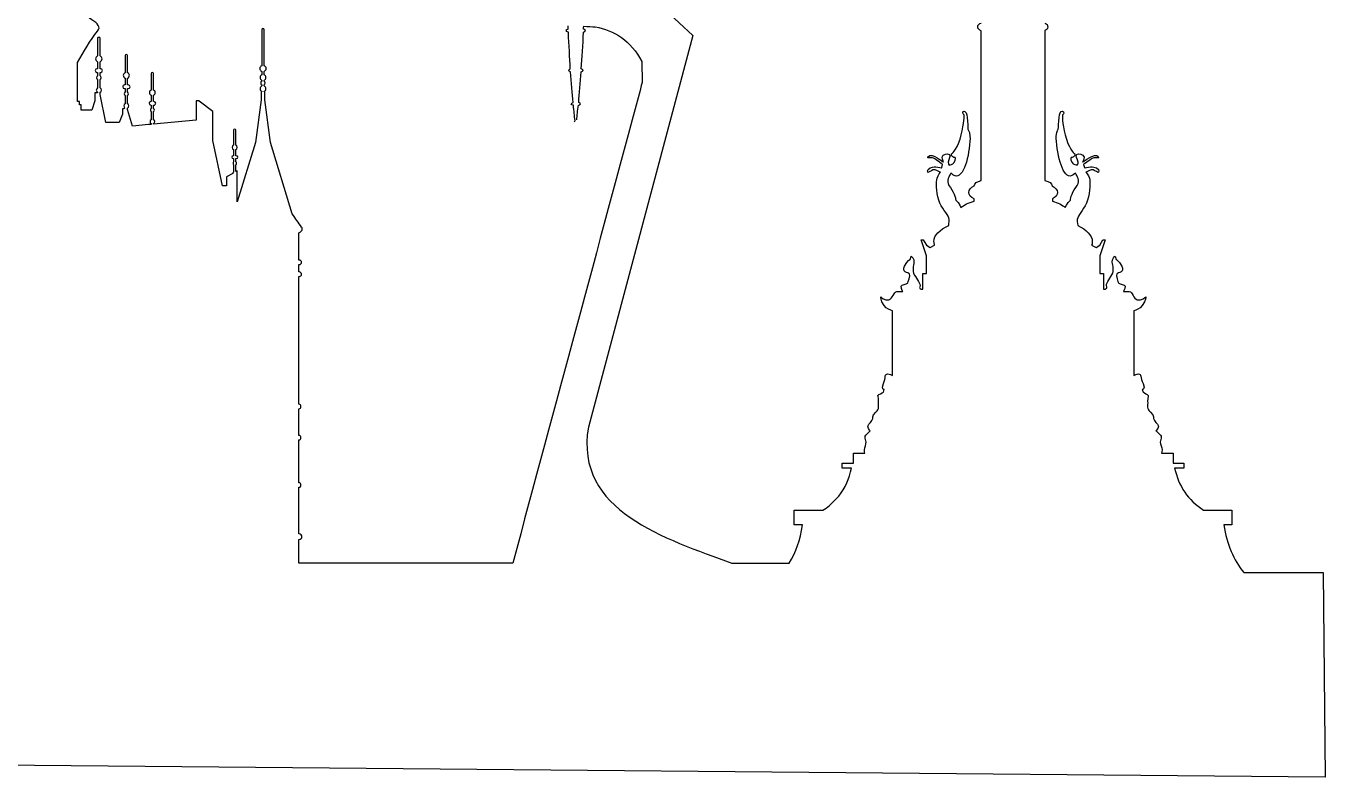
# Model space of a CAD drawing. Extents: x -1462 to 1445, y -1837 to 1335.
# Drawn here: x -711.4 to -462.2, y 1036.1 to 1180.2 of the extents above; entities that cross this region are included whole.
import ezdxf

# ---------------------------------------------------------------- set-up
doc = ezdxf.new("R2010")
doc.units = 0
doc.layers.add('Calque_1', color=7, linetype='CONTINUOUS')

msp = doc.modelspace()

# ---------------------------------------------------------------- linework, layer by layer
at = {"layer": 'Calque_1', "color": 1}
for p, q in [((-595.374447, 1189.412026), (-583.459851, 1178.299381)), ((-666.181771, 1179.410688), (-666.181771, 1172.496538)), ((-665.688105, 1172.496538), (-665.688105, 1179.410688)), ((-607.412447, 1179.534108), (-607.412447, 1180.213201)), ((-607.350459, 1178.978438), (-607.412447, 1178.978438)), ((-604.4491, 1179.534321), (-604.4491, 1179.534321)), ((-604.4491, 1179.534321), (-604.4491, 1179.534321)), ((-604.4491, 1178.978703), (-604.4491, 1178.978703)), ((-528.147747, 1150.518689), (-528.147747, 1179.225277)), ((-515.924304, 1179.287165), (-515.924304, 1150.518554)), ((-697.665255, 1177.743712), (-697.665255, 1174.410352)), ((-697.171641, 1174.410352), (-697.171641, 1177.743712)), ((-583.459851, 1178.299381), (-603.522976, 1103.228988)), ((-692.356358, 1174.471747), (-692.356358, 1171.199788)), ((-691.924108, 1171.199788), (-691.924108, 1174.471747)), ((-701.492738, 1165.643777), (-701.492738, 1173.175626)), ((-697.665255, 1171.940869), (-697.78871, 1171.940869)), ((-697.78871, 1171.261812), (-697.665255, 1171.261812)), ((-697.665255, 1173.299014), (-697.665255, 1171.940869)), ((-697.665255, 1171.261812), (-697.665255, 1170.582718)), ((-697.171641, 1171.940869), (-697.171641, 1173.299014)), ((-697.048289, 1171.940869), (-697.171641, 1171.940869)), ((-697.171641, 1170.582718), (-697.171641, 1171.261812)), ((-697.171641, 1171.261812), (-697.048289, 1171.261812)), ((-666.181771, 1171.446626), (-666.181771, 1170.767532)), ((-665.688105, 1170.767532), (-665.688105, 1171.446626)), ((-593.275496, 1173.360783), (-593.213768, 1169.286243)), ((-697.665255, 1169.90363), (-697.665255, 1168.298049)), ((-697.171641, 1168.298049), (-697.171641, 1169.90363)), ((-692.356358, 1168.853718), (-692.479761, 1168.853718)), ((-692.356358, 1170.150468), (-692.356358, 1168.853718)), ((-691.924108, 1168.853718), (-691.924108, 1170.150468)), ((-691.800704, 1168.853718), (-691.924108, 1168.853718)), ((-687.417567, 1171.014968), (-687.417567, 1167.866428)), ((-686.923953, 1167.866428), (-686.923953, 1171.014968)), ((-666.181771, 1169.718218), (-666.181771, 1169.594799)), ((-666.181771, 1168.853718), (-666.181771, 1168.668904)), ((-665.688105, 1169.594799), (-665.688105, 1169.718218)), ((-665.688105, 1168.668904), (-665.688105, 1168.853718)), ((-593.213768, 1169.286243), (-593.398952, 1168.730626)), ((-697.665255, 1167.310758), (-698.220908, 1167.310758)), ((-698.220908, 1167.310758), (-698.220908, 1165.829189)), ((-697.665255, 1167.434178), (-697.665255, 1167.310758)), ((-697.171641, 1167.310758), (-697.171641, 1167.434178)), ((-697.171641, 1167.001928), (-697.171641, 1167.310758)), ((-696.060386, 1161.6307), (-697.171641, 1167.001928)), ((-692.479761, 1168.17463), (-692.356358, 1168.17463)), ((-692.356358, 1168.17463), (-692.356358, 1167.495573)), ((-692.356358, 1166.816485), (-692.356358, 1165.211527)), ((-691.924108, 1167.495573), (-691.924108, 1168.17463)), ((-691.924108, 1168.17463), (-691.800704, 1168.17463)), ((-691.924108, 1165.211527), (-691.924108, 1166.816485)), ((-687.417567, 1166.878508), (-687.417567, 1165.643777)), ((-686.923953, 1165.643777), (-686.923953, 1166.878508)), ((-666.181771, 1167.495573), (-666.305175, 1167.495573)), ((-666.305175, 1167.495573), (-666.305175, 1166.014003)), ((-666.181771, 1167.618992), (-666.181771, 1167.495573)), ((-665.688105, 1167.495573), (-665.688105, 1167.618992)), ((-665.564754, 1167.495573), (-665.688105, 1167.495573)), ((-665.564754, 1166.014003), (-665.564754, 1167.495573)), ((-593.398952, 1168.730626), (-593.584135, 1167.804596)), ((-701.122528, 1165.643777), (-701.492738, 1165.643777)), ((-701.122528, 1165.026084), (-701.122528, 1165.643777)), ((-700.813733, 1165.026084), (-701.122528, 1165.026084)), ((-700.813733, 1164.038794), (-700.813733, 1165.026084)), ((-698.776562, 1164.038794), (-700.813733, 1164.038794)), ((-698.220908, 1165.829189), (-698.776562, 1164.038794)), ((-692.541749, 1164.285632), (-692.911959, 1164.285632)), ((-692.911959, 1164.285632), (-692.911959, 1163.236317)), ((-692.479761, 1164.470415), (-692.541749, 1164.285632)), ((-691.924108, 1164.285632), (-691.924108, 1164.40902)), ((-691.924108, 1164.162213), (-691.924108, 1164.285632)), ((-690.998244, 1160.951643), (-691.924108, 1164.162213)), ((-687.417567, 1165.643777), (-687.479607, 1165.643777)), ((-687.479607, 1164.964689), (-687.417567, 1164.964689)), ((-687.417567, 1164.964689), (-687.417567, 1164.347027)), ((-686.861966, 1165.643777), (-686.923953, 1165.643777)), ((-686.923953, 1164.347027), (-686.923953, 1164.964689)), ((-686.923953, 1164.964689), (-686.861966, 1164.964689)), ((-678.157783, 1165.829189), (-678.775425, 1165.829189)), ((-678.775425, 1165.829189), (-678.775425, 1162.06295)), ((-678.157783, 1165.705172), (-678.157783, 1165.829189)), ((-675.565011, 1163.729963), (-678.157783, 1165.705172)), ((-666.305175, 1166.014003), (-667.354442, 1157.803102)), ((-664.514863, 1157.803102), (-665.564754, 1166.014003)), ((-606.362555, 1164.964689), (-606.424595, 1164.964689)), ((-605.436795, 1164.964767), (-605.436795, 1164.964767)), ((-693.5296, 1161.6307), (-696.060386, 1161.6307)), ((-692.911959, 1163.236317), (-693.5296, 1161.6307)), ((-687.417567, 1161.322498), (-687.479607, 1161.260474)), ((-687.417567, 1163.729963), (-687.417567, 1162.186369)), ((-687.417567, 1161.445917), (-687.417567, 1161.322498)), ((-686.923953, 1162.186369), (-686.923953, 1163.729963)), ((-678.775425, 1162.06295), (-686.923953, 1161.322498)), ((-686.923953, 1161.322498), (-686.923953, 1161.445917)), ((-675.565011, 1158.173957), (-675.565011, 1163.729963)), ((-687.911857, 1161.260474), (-690.998244, 1160.951643)), ((-687.479607, 1161.260474), (-687.911857, 1161.260474)), ((-671.614124, 1160.149167), (-671.614124, 1157.309452)), ((-671.12051, 1157.309452), (-671.12051, 1160.149167)), ((-673.713283, 1149.53077), (-675.565011, 1158.173957)), ((-671.614124, 1156.444952), (-671.614124, 1155.272218)), ((-671.12051, 1155.272218), (-671.12051, 1156.444952)), ((-667.354442, 1157.803102), (-670.873703, 1146.444217)), ((-660.317169, 1144.159574), (-664.514863, 1157.803102)), ((-671.614124, 1155.272218), (-671.676163, 1155.272218)), ((-671.676163, 1154.716549), (-671.614124, 1154.716549)), ((-671.614124, 1154.716549), (-671.614124, 1154.099485)), ((-671.05847, 1155.272218), (-671.12051, 1155.272218)), ((-671.12051, 1154.099485), (-671.12051, 1154.716549)), ((-671.12051, 1154.716549), (-671.05847, 1154.716549)), ((-537.530934, 1154.839968), (-538.395434, 1154.839968)), ((-505.615201, 1154.839833), (-506.541065, 1154.839833)), ((-671.737527, 1151.876834), (-672.910822, 1151.197746)), ((-671.614124, 1153.543816), (-671.614124, 1152.123673)), ((-671.12051, 1152.247061), (-671.12051, 1153.543816)), ((-670.873703, 1152.37048), (-671.12051, 1152.247061)), ((-670.873703, 1146.444217), (-670.873703, 1152.37048)), ((-535.740622, 1152.988173), (-535.555179, 1153.605211)), ((-508.51682, 1153.605076), (-508.331377, 1152.988038)), ((-672.910822, 1149.53077), (-673.713283, 1149.53077)), ((-672.910822, 1151.197746), (-672.910822, 1149.53077)), ((-529.505809, 1149.468746), (-529.505809, 1149.53077)), ((-514.56619, 1149.530635), (-514.56619, 1149.468611)), ((-529.505809, 1146.567636), (-529.505809, 1146.999886)), ((-514.504826, 1146.999751), (-514.504826, 1146.567501)), ((-659.08251, 1135.270177), (-659.08251, 1140.455962)), ((-538.642189, 1136.07269), (-539.691509, 1139.159206)), ((-539.691509, 1139.159206), (-539.259259, 1139.159206)), ((-539.259259, 1139.159206), (-538.642189, 1138.109892)), ((-505.429758, 1138.109757), (-504.81274, 1139.159071)), ((-504.380542, 1139.159071), (-505.429758, 1136.072555)), ((-504.81274, 1139.159071), (-504.380542, 1139.159071)), ((-538.642189, 1138.109892), (-537.963184, 1137.677642)), ((-537.963184, 1137.677642), (-537.098736, 1138.109892)), ((-506.973315, 1138.109757), (-506.108815, 1137.677507)), ((-506.108815, 1137.677507), (-505.429758, 1138.109757)), ((-658.959107, 1135.270177), (-659.08251, 1135.270177)), ((-659.08251, 1132.985539), (-659.08251, 1134.405677)), ((-659.08251, 1134.405677), (-658.959107, 1134.405677)), ((-541.790668, 1135.393596), (-541.605225, 1136.010666)), ((-538.642189, 1132.677306), (-538.642189, 1136.07269)), ((-505.429758, 1136.072555), (-505.429758, 1132.677171)), ((-502.466775, 1136.010531), (-502.281383, 1135.393461)), ((-658.959107, 1132.985539), (-659.08251, 1132.985539)), ((-659.08251, 1116.687713), (-659.08251, 1132.121636)), ((-659.08251, 1132.121636), (-658.959107, 1132.121636)), ((-539.382662, 1129.713543), (-539.382662, 1132.677306)), ((-539.382662, 1132.677306), (-538.642189, 1132.677306)), ((-505.429758, 1132.677171), (-504.689337, 1132.677171)), ((-504.689337, 1132.677171), (-504.689337, 1129.713408)), ((-544.321401, 1129.219898), (-543.210146, 1129.219898)), ((-539.691509, 1129.713543), (-539.382662, 1129.713543)), ((-504.689337, 1129.713408), (-504.318503, 1129.713408)), ((-500.861905, 1129.219763), (-499.750598, 1129.219763)), ((-545.185901, 1113.106932), (-545.185901, 1125.515662)), ((-498.88615, 1125.515506), (-498.88615, 1113.106776)), ((-659.08251, 1114.835621), (-659.08251, 1116.687713)), ((-659.08251, 1107.612592), (-659.08251, 1114.835621)), ((-546.914174, 1109.95835), (-546.79077, 1110.452016)), ((-497.281229, 1110.45186), (-497.095786, 1109.958194)), ((-659.020782, 1107.612592), (-659.08251, 1107.612592)), ((-659.08251, 1101.624274), (-659.08251, 1106.7483)), ((-659.08251, 1106.7483), (-659.020782, 1106.7483)), ((-658.650364, 1107.180446), (-658.650364, 1107.180446)), ((-659.020782, 1101.624274), (-659.08251, 1101.624274)), ((-659.08251, 1092.549154), (-659.08251, 1100.759982)), ((-659.08251, 1100.759982), (-659.020782, 1100.759982)), ((-658.650364, 1101.192128), (-658.650364, 1101.192128)), ((-552.655373, 1096.314858), (-552.655373, 1098.228626)), ((-552.655373, 1098.228626), (-550.494798, 1098.228626)), ((-493.577201, 1098.22847), (-491.354639, 1098.22847)), ((-491.354639, 1098.22847), (-491.354639, 1096.314702)), ((-554.815895, 1095.388942), (-554.815895, 1096.314858)), ((-554.815895, 1096.314858), (-552.655373, 1096.314858)), ((-553.025583, 1095.388942), (-554.815895, 1095.388942)), ((-491.354639, 1096.314702), (-489.256104, 1096.314702)), ((-489.256104, 1095.388786), (-491.046416, 1095.388786)), ((-489.256104, 1096.314702), (-489.256104, 1095.388786)), ((-659.020782, 1092.549154), (-659.08251, 1092.549154)), ((-659.08251, 1082.733197), (-659.08251, 1091.684862)), ((-659.08251, 1091.684862), (-659.020782, 1091.684862)), ((-658.650364, 1092.117008), (-658.650364, 1092.117008)), ((-557.285264, 1088.227329), (-555.494952, 1090.017746)), ((-564.014315, 1084.46173), (-564.014315, 1087.301413)), ((-564.014315, 1087.301413), (-558.519975, 1087.301413)), ((-485.490036, 1087.301258), (-480.057684, 1087.301258)), ((-480.057684, 1087.301258), (-480.057684, 1084.461574)), ((-562.47081, 1084.46173), (-564.014315, 1084.46173)), ((-480.057684, 1084.461574), (-481.601189, 1084.461574)), ((-659.020782, 1082.733197), (-659.08251, 1082.733197)), ((-659.08251, 1077.115298), (-659.08251, 1081.683722)), ((-659.08251, 1081.683722), (-659.020782, 1081.683722)), ((-658.465181, 1082.177596), (-658.465181, 1082.177596)), ((-618.030293, 1077.115298), (-659.08251, 1077.115298)), ((-575.990327, 1077.115298), (-565.002219, 1077.115298)), ((-477.773706, 1075.324726), (-462.525916, 1075.324726)), ((-462.525916, 1075.324726), (-462.202365, 1036.13177)), ((-462.202365, 1036.13177), (-1461.575143, 1044.944288))]:
    msp.add_line(p, q, dxfattribs=at)
for points in [[(-697.665255, 1179.163881), (-696.307141, 1180.768995), (-700.258131, 1181.694765), (-702.727449, 1184.287642)], [(-701.492738, 1173.175626), (-700.319807, 1175.151153), (-699.146876, 1177.435292), (-697.665255, 1179.163881)], [(-665.688105, 1179.410688), (-665.688105, 1179.719363), (-666.181771, 1179.719363), (-666.181771, 1179.410688)], [(-607.782657, 1179.287301), (-607.782657, 1179.410751), (-607.59763, 1179.534108), (-607.412447, 1179.534108)], [(-607.412447, 1178.978438), (-607.59763, 1178.978438), (-607.782657, 1179.102081), (-607.782657, 1179.287301)], [(-606.980248, 1171.940869), (-607.103704, 1174.101615), (-607.226952, 1176.447305), (-607.350459, 1178.978438)], [(-604.881246, 1171.940869), (-604.69601, 1174.101604), (-604.572555, 1176.447549), (-604.4491, 1178.978703)], [(-604.4491, 1179.534321), (-604.4491, 1179.719525), (-604.4491, 1179.904734), (-604.387372, 1180.089938)], [(-604.078681, 1179.287378), (-604.078681, 1179.41085), (-604.202189, 1179.534321), (-604.4491, 1179.534321)], [(-604.4491, 1178.978703), (-604.202189, 1178.978703), (-604.078681, 1179.102174), (-604.078681, 1179.287378)], [(-604.387372, 1180.089938), (-603.584859, 1180.028205), (-602.782295, 1180.028205), (-602.226745, 1179.966467)], [(-602.226745, 1179.966467), (-598.522769, 1179.349117), (-595.374395, 1177.311847), (-593.275496, 1173.360783)], [(-528.826752, 1179.966363), (-528.826752, 1180.336776), (-528.518113, 1180.645103), (-528.147747, 1180.706846)], [(-528.147747, 1179.225277), (-528.518113, 1179.348763), (-528.826752, 1179.657688), (-528.826752, 1179.966363)], [(-515.924304, 1180.706711), (-515.615614, 1180.58323), (-515.368651, 1180.274898), (-515.368651, 1179.966228)], [(-515.368651, 1179.966228), (-515.368651, 1179.657553), (-515.615614, 1179.410616), (-515.924304, 1179.287165)], [(-697.171641, 1177.743712), (-697.171641, 1178.052387), (-697.665255, 1178.052387), (-697.665255, 1177.743712)], [(-697.665255, 1174.410352), (-697.85049, 1174.286871), (-698.036089, 1174.101615), (-698.036089, 1173.854683)], [(-698.036089, 1173.854683), (-698.036089, 1173.607751), (-697.85049, 1173.422495), (-697.665255, 1173.299014)], [(-696.80143, 1173.854683), (-696.80143, 1174.101615), (-696.986457, 1174.286871), (-697.171641, 1174.410352)], [(-697.171641, 1173.299014), (-696.986457, 1173.422495), (-696.80143, 1173.607751), (-696.80143, 1173.854683)], [(-691.924108, 1174.471747), (-691.924108, 1174.780422), (-692.356358, 1174.780422), (-692.356358, 1174.471747)], [(-697.78871, 1171.940869), (-697.973893, 1171.940869), (-698.097505, 1171.817226), (-698.097505, 1171.632038)], [(-698.097505, 1171.632038), (-698.097505, 1171.446844), (-697.973893, 1171.261812), (-697.78871, 1171.261812)], [(-696.739391, 1171.632038), (-696.739391, 1171.817226), (-696.863054, 1171.940869), (-697.048289, 1171.940869)], [(-697.048289, 1171.261812), (-696.863054, 1171.261812), (-696.739391, 1171.446844), (-696.739391, 1171.632038)], [(-686.923953, 1171.014968), (-686.923953, 1171.323643), (-687.417567, 1171.323643), (-687.417567, 1171.014968)], [(-666.181771, 1172.496538), (-666.366955, 1172.434794), (-666.551982, 1172.249227), (-666.551982, 1172.002264)], [(-666.551982, 1172.002264), (-666.551982, 1171.755327), (-666.366955, 1171.508333), (-666.181771, 1171.446626)], [(-665.317323, 1172.002264), (-665.317323, 1172.249227), (-665.502922, 1172.434794), (-665.688105, 1172.496538)], [(-665.688105, 1171.446626), (-665.502922, 1171.508333), (-665.317323, 1171.755327), (-665.317323, 1172.002264)], [(-607.289043, 1171.632038), (-607.289043, 1171.755519), (-607.165432, 1171.879125), (-606.980248, 1171.940869)], [(-606.918209, 1171.385199), (-607.103444, 1171.385199), (-607.289043, 1171.508551), (-607.289043, 1171.632038)], [(-606.424595, 1165.458334), (-606.609778, 1167.248672), (-606.794753, 1169.224479), (-606.918209, 1171.385199)], [(-605.375068, 1165.458651), (-605.251612, 1167.248979), (-605.066429, 1169.224511), (-604.881246, 1171.385246)], [(-604.510827, 1171.632188), (-604.510827, 1171.755659), (-604.69601, 1171.87913), (-604.881246, 1171.940869)], [(-604.881246, 1171.385246), (-604.69601, 1171.385246), (-604.510827, 1171.508717), (-604.510827, 1171.632188)], [(-697.665255, 1170.582718), (-697.788762, 1170.52098), (-697.850698, 1170.397088), (-697.850698, 1170.211863)], [(-697.850698, 1170.211863), (-697.850698, 1170.088413), (-697.788762, 1169.965373), (-697.665255, 1169.90363)], [(-696.98625, 1170.211863), (-696.98625, 1170.397088), (-697.048185, 1170.52098), (-697.171641, 1170.582718)], [(-697.171641, 1169.90363), (-697.048185, 1169.965373), (-696.98625, 1170.088413), (-696.98625, 1170.211863)], [(-692.479761, 1168.853718), (-692.664944, 1168.853718), (-692.850543, 1168.668686), (-692.850543, 1168.483492)], [(-692.356358, 1171.199788), (-692.603269, 1171.138044), (-692.726568, 1170.891331), (-692.726568, 1170.706137)], [(-692.726568, 1170.706137), (-692.726568, 1170.459206), (-692.603269, 1170.212211), (-692.356358, 1170.150468)], [(-691.553845, 1170.706137), (-691.553845, 1170.891331), (-691.677197, 1171.138044), (-691.924108, 1171.199788)], [(-691.924108, 1170.150468), (-691.677197, 1170.212211), (-691.553845, 1170.459206), (-691.553845, 1170.706137)], [(-691.430494, 1168.483492), (-691.430494, 1168.668686), (-691.615521, 1168.853718), (-691.800704, 1168.853718)], [(-666.181771, 1170.767532), (-666.366955, 1170.705794), (-666.490618, 1170.520824), (-666.490618, 1170.273887)], [(-666.490618, 1170.273887), (-666.490618, 1170.026955), (-666.366955, 1169.8417), (-666.181771, 1169.718218)], [(-666.181771, 1169.594799), (-666.305227, 1169.533061), (-666.367162, 1169.409766), (-666.367162, 1169.224573)], [(-666.367162, 1169.224573), (-666.367162, 1169.101091), (-666.305227, 1168.915461), (-666.181771, 1168.853718)], [(-665.379311, 1170.273887), (-665.379311, 1170.520824), (-665.502922, 1170.705794), (-665.688105, 1170.767532)], [(-665.688105, 1169.718218), (-665.502922, 1169.8417), (-665.379311, 1170.026955), (-665.379311, 1170.273887)], [(-665.502714, 1169.224573), (-665.502714, 1169.409766), (-665.564702, 1169.533061), (-665.688105, 1169.594799)], [(-665.688105, 1168.853718), (-665.564702, 1168.915461), (-665.502714, 1169.101091), (-665.502714, 1169.224573)], [(-697.665255, 1168.298049), (-697.788762, 1168.174599), (-697.912114, 1168.051616), (-697.912114, 1167.866428)], [(-697.912114, 1167.866428), (-697.912114, 1167.681203), (-697.788762, 1167.495916), (-697.665255, 1167.434178)], [(-696.924834, 1167.866428), (-696.924834, 1168.051616), (-697.048185, 1168.174599), (-697.171641, 1168.298049)], [(-697.171641, 1167.434178), (-697.048185, 1167.495916), (-696.924834, 1167.681203), (-696.924834, 1167.866428)], [(-692.850543, 1168.483492), (-692.850543, 1168.298267), (-692.664944, 1168.174661), (-692.479761, 1168.17463)], [(-692.356358, 1167.495573), (-692.479761, 1167.372091), (-692.541749, 1167.248797), (-692.541749, 1167.125347)], [(-692.541749, 1167.125347), (-692.541749, 1167.00186), (-692.479761, 1166.878223), (-692.356358, 1166.816485)], [(-691.739288, 1167.125347), (-691.739288, 1167.248797), (-691.800652, 1167.372091), (-691.924108, 1167.495573)], [(-691.924108, 1166.816485), (-691.800652, 1166.878223), (-691.739288, 1167.00186), (-691.739288, 1167.125347)], [(-691.800704, 1168.17463), (-691.615521, 1168.17463), (-691.430494, 1168.298267), (-691.430494, 1168.483492)], [(-687.417567, 1167.866428), (-687.602802, 1167.804684), (-687.726414, 1167.619085), (-687.726414, 1167.372154)], [(-687.726414, 1167.372154), (-687.726414, 1167.18696), (-687.602802, 1167.00199), (-687.417567, 1166.878508)], [(-686.615159, 1167.372154), (-686.615159, 1167.619085), (-686.73877, 1167.804684), (-686.923953, 1167.866428)], [(-686.923953, 1166.878508), (-686.73877, 1167.00199), (-686.615159, 1167.18696), (-686.615159, 1167.372154)], [(-666.181771, 1168.668904), (-666.366955, 1168.545453), (-666.490618, 1168.360198), (-666.490618, 1168.113235)], [(-666.490618, 1168.113235), (-666.490618, 1167.866303), (-666.366955, 1167.68073), (-666.181771, 1167.618992)], [(-665.379311, 1168.113235), (-665.379311, 1168.360198), (-665.502922, 1168.545453), (-665.688105, 1168.668904)], [(-665.688105, 1167.618992), (-665.502922, 1167.68073), (-665.379311, 1167.866303), (-665.379311, 1168.113235)], [(-593.584135, 1167.804596), (-601.732871, 1137.574809), (-609.881556, 1107.345105), (-618.030293, 1077.115298)], [(-692.356358, 1165.211527), (-692.541541, 1165.149789), (-692.603113, 1165.026495), (-692.603113, 1164.84127)], [(-692.603113, 1164.84127), (-692.603113, 1164.656076), (-692.541437, 1164.532158), (-692.479761, 1164.470415)], [(-691.677301, 1164.84127), (-691.677301, 1165.026495), (-691.738873, 1165.149789), (-691.924108, 1165.211527)], [(-691.924108, 1164.40902), (-691.738873, 1164.470763), (-691.677301, 1164.656076), (-691.677301, 1164.84127)], [(-687.479607, 1165.643777), (-687.664842, 1165.643777), (-687.788401, 1165.458396), (-687.788401, 1165.334915)], [(-687.788401, 1165.334915), (-687.788401, 1165.149727), (-687.664842, 1164.964689), (-687.479607, 1164.964689)], [(-687.417567, 1164.347027), (-687.479295, 1164.223546), (-687.540971, 1164.162275), (-687.540971, 1164.038794)], [(-687.540971, 1164.038794), (-687.540971, 1163.915312), (-687.479295, 1163.791701), (-687.417567, 1163.729963)], [(-686.738562, 1164.038794), (-686.738562, 1164.162275), (-686.800498, 1164.223546), (-686.923953, 1164.347027)], [(-686.923953, 1163.729963), (-686.800498, 1163.791701), (-686.738562, 1163.915312), (-686.738562, 1164.038794)], [(-686.491703, 1165.334915), (-686.491703, 1165.458396), (-686.676731, 1165.643777), (-686.861966, 1165.643777)], [(-686.861966, 1164.964689), (-686.676731, 1164.964689), (-686.491703, 1165.149727), (-686.491703, 1165.334915)], [(-606.794805, 1165.211527), (-606.794805, 1165.334977), (-606.671506, 1165.458334), (-606.424595, 1165.458334)], [(-606.424595, 1164.964689), (-606.609778, 1164.964689), (-606.794805, 1165.088046), (-606.794805, 1165.211527)], [(-606.054384, 1162.001555), (-606.17784, 1162.927611), (-606.300828, 1163.853444), (-606.362555, 1164.964689)], [(-605.745486, 1162.124938), (-605.683758, 1162.989235), (-605.560303, 1163.915265), (-605.436795, 1164.964767)], [(-605.436795, 1164.964767), (-605.189884, 1164.964767), (-605.004701, 1165.088238), (-605.004701, 1165.211709)], [(-605.004701, 1165.211709), (-605.004701, 1165.33518), (-605.189884, 1165.458651), (-605.375068, 1165.458651)], [(-531.666332, 1163.667939), (-531.542876, 1164.100095), (-530.987015, 1163.667908), (-530.925287, 1163.11227)], [(-513.146712, 1163.112135), (-513.084984, 1163.667772), (-512.529487, 1164.09996), (-512.344251, 1163.667804)], [(-687.417567, 1162.186369), (-687.541075, 1162.124631), (-687.60301, 1162.001337), (-687.60301, 1161.816143)], [(-687.60301, 1161.816143), (-687.60301, 1161.630923), (-687.541075, 1161.507629), (-687.417567, 1161.445917)], [(-686.677146, 1161.816143), (-686.677146, 1162.001337), (-686.800498, 1162.124631), (-686.923953, 1162.186369)], [(-686.923953, 1161.445917), (-686.800498, 1161.507629), (-686.677146, 1161.630923), (-686.677146, 1161.816143)], [(-606.15264, 1161.754119), (-606.12905, 1161.872981), (-606.09273, 1161.963204), (-606.054384, 1162.001555)], [(-532.221985, 1158.420764), (-531.542928, 1160.704961), (-531.419525, 1162.741914), (-531.419525, 1162.988882)], [(-531.419525, 1162.988882), (-531.419525, 1163.297557), (-531.851567, 1163.29752), (-531.666332, 1163.667939)], [(-530.925287, 1163.11227), (-530.863559, 1162.556663), (-530.617064, 1161.322186), (-530.740468, 1160.704805)], [(-513.331531, 1160.70467), (-513.393207, 1161.322051), (-513.146712, 1162.556528), (-513.146712, 1163.112135)], [(-512.344251, 1163.667804), (-512.159068, 1163.297385), (-512.591058, 1163.297422), (-512.591058, 1162.988747)], [(-512.591058, 1162.988747), (-512.591058, 1162.741779), (-512.529383, 1160.704826), (-511.78865, 1158.420629)], [(-671.12051, 1160.149167), (-671.12051, 1160.457842), (-671.614124, 1160.457842), (-671.614124, 1160.149167)], [(-530.30827, 1159.037829), (-530.246542, 1157.864841), (-530.55518, 1155.580862), (-530.987327, 1154.037461)], [(-530.740468, 1160.704805), (-530.802247, 1160.08746), (-530.369997, 1160.210811), (-530.30827, 1159.037829)], [(-513.763781, 1159.037693), (-513.702002, 1160.210676), (-513.269804, 1160.087325), (-513.331531, 1160.70467)], [(-513.023308, 1154.037326), (-513.517182, 1155.580727), (-513.763781, 1157.864705), (-513.763781, 1159.037693)], [(-671.614124, 1157.309452), (-671.737631, 1157.247714), (-671.860983, 1157.062396), (-671.860983, 1156.877202)], [(-671.860983, 1156.877202), (-671.860983, 1156.691982), (-671.737631, 1156.506664), (-671.614124, 1156.444952)], [(-670.873703, 1156.877202), (-670.873703, 1157.062396), (-670.935275, 1157.247714), (-671.12051, 1157.309452)], [(-671.12051, 1156.444952), (-670.935275, 1156.506664), (-670.873703, 1156.691982), (-670.873703, 1156.877202)], [(-533.888894, 1155.581049), (-533.888894, 1155.581049), (-532.96277, 1156.136563), (-532.221985, 1158.420764)], [(-511.78865, 1158.420629), (-511.109593, 1156.136428), (-510.183105, 1155.580914), (-510.183105, 1155.580914)], [(-671.676163, 1155.272218), (-671.799619, 1155.272218), (-671.92297, 1155.148862), (-671.92297, 1155.02538)], [(-671.92297, 1155.02538), (-671.92297, 1154.840187), (-671.799619, 1154.716549), (-671.676163, 1154.716549)], [(-671.614124, 1154.099485), (-671.676163, 1154.037742), (-671.676163, 1153.914136), (-671.676163, 1153.790654)], [(-671.676163, 1153.790654), (-671.676163, 1153.728911), (-671.676163, 1153.605554), (-671.614124, 1153.543816)], [(-670.997106, 1153.790654), (-670.997106, 1153.914136), (-671.058782, 1154.037742), (-671.12051, 1154.099485)], [(-671.12051, 1153.543816), (-671.058782, 1153.605554), (-670.997106, 1153.728911), (-670.997106, 1153.790654)], [(-670.750299, 1155.02538), (-670.750299, 1155.148862), (-670.873287, 1155.272218), (-671.05847, 1155.272218)], [(-671.05847, 1154.716549), (-670.873287, 1154.716549), (-670.750299, 1154.840187), (-670.750299, 1155.02538)], [(-538.395434, 1154.839968), (-538.395434, 1154.839968), (-538.333758, 1155.457095), (-537.592974, 1155.333614)], [(-537.592974, 1155.333614), (-536.913917, 1155.210132), (-536.172976, 1154.531169), (-535.926065, 1154.407718)], [(-535.555179, 1153.605211), (-535.555179, 1153.605211), (-537.160568, 1154.839968), (-537.530934, 1154.839968)], [(-535.370411, 1154.099485), (-535.370411, 1154.099485), (-535.987377, 1154.963481), (-535.431827, 1155.395638)], [(-535.926065, 1154.407718), (-535.740882, 1154.222494), (-535.370411, 1154.099485), (-535.370411, 1154.099485)], [(-535.431827, 1155.395638), (-534.876226, 1155.766051), (-534.197481, 1155.704375), (-534.135701, 1155.272218)], [(-534.135701, 1155.272218), (-534.135701, 1154.840062), (-534.629731, 1154.099043), (-534.444547, 1153.72863)], [(-534.32052, 1153.481823), (-534.073609, 1153.481823), (-533.641931, 1153.543312), (-533.333292, 1153.975468)], [(-533.394656, 1154.963388), (-533.765075, 1154.901644), (-533.888894, 1155.581049), (-533.888894, 1155.581049)], [(-533.333292, 1153.975468), (-532.962874, 1154.592813), (-533.02429, 1155.025095), (-533.394656, 1154.963388)], [(-530.987327, 1154.037461), (-531.419473, 1152.555829), (-532.159894, 1151.320854), (-532.962458, 1151.382561)], [(-511.109593, 1151.382425), (-511.912105, 1151.320719), (-512.591162, 1152.555694), (-513.023308, 1154.037326)], [(-510.677343, 1154.963252), (-511.047761, 1155.024959), (-511.109125, 1154.592678), (-510.738759, 1153.975333)], [(-510.738759, 1153.975333), (-510.430068, 1153.543177), (-509.99839, 1153.481688), (-509.751479, 1153.481688)], [(-510.183105, 1155.580914), (-510.183105, 1155.580914), (-510.306924, 1154.901509), (-510.677343, 1154.963252)], [(-509.936298, 1155.272083), (-509.87457, 1155.70424), (-509.195825, 1155.765916), (-508.640172, 1155.395502)], [(-509.566036, 1153.728495), (-509.380852, 1154.098908), (-509.936298, 1154.839927), (-509.936298, 1155.272083)], [(-508.640172, 1155.395502), (-508.084622, 1154.963346), (-508.701588, 1154.09935), (-508.701588, 1154.09935)], [(-508.701588, 1154.09935), (-508.701588, 1154.09935), (-508.331169, 1154.222359), (-508.145986, 1154.407583)], [(-506.541065, 1154.839833), (-506.849704, 1154.839833), (-508.51682, 1153.605076), (-508.51682, 1153.605076)], [(-508.145986, 1154.407583), (-507.899023, 1154.531034), (-507.158446, 1155.209997), (-506.417661, 1155.333479)], [(-506.417661, 1155.333479), (-505.676825, 1155.45696), (-505.615201, 1154.839833), (-505.615201, 1154.839833)], [(-671.614124, 1152.123673), (-671.675852, 1152.061935), (-671.737527, 1152.000316), (-671.737527, 1151.876834)], [(-538.333395, 1152.061649), (-538.333395, 1152.061649), (-538.765697, 1152.555736), (-537.963184, 1152.926149)], [(-537.407531, 1152.555923), (-537.777949, 1152.370703), (-538.333395, 1152.061649), (-538.333395, 1152.061649)], [(-537.963184, 1152.926149), (-537.160672, 1153.234824), (-537.160724, 1153.234762), (-536.481667, 1153.049568)], [(-535.987429, 1152.123673), (-535.987429, 1152.123673), (-536.975385, 1152.679373), (-537.407531, 1152.555923)], [(-536.605122, 1150.950939), (-536.419887, 1151.568289), (-535.987429, 1152.123673), (-535.987429, 1152.123673)], [(-536.481667, 1153.049568), (-535.80261, 1152.926086), (-535.740622, 1152.988173), (-535.740622, 1152.988173)], [(-534.135701, 1151.691423), (-534.444392, 1151.074041), (-534.999733, 1150.271757), (-534.073713, 1149.160544)], [(-534.444547, 1153.72863), (-534.444547, 1153.666887), (-534.382248, 1153.605273), (-534.32052, 1153.481823)], [(-534.012297, 1151.93823), (-534.012297, 1151.876492), (-534.073973, 1151.753135), (-534.135701, 1151.691423)], [(-532.962458, 1151.382561), (-533.518008, 1151.444304), (-533.703659, 1151.814748), (-534.012297, 1151.93823)], [(-510.059702, 1151.938095), (-510.368392, 1151.814613), (-510.553991, 1151.444169), (-511.109593, 1151.382425)], [(-509.936298, 1151.691288), (-509.998026, 1151.753), (-509.997974, 1151.876356), (-510.059702, 1151.938095)], [(-509.998286, 1149.160409), (-509.072318, 1150.271622), (-509.627608, 1151.073906), (-509.936298, 1151.691288)], [(-509.751479, 1153.481688), (-509.689751, 1153.605138), (-509.627763, 1153.666752), (-509.566036, 1153.728495)], [(-508.331377, 1152.988038), (-508.331377, 1152.988038), (-508.207662, 1152.925951), (-507.590332, 1153.049433)], [(-506.664468, 1152.555788), (-507.034887, 1152.679238), (-508.08457, 1152.123538), (-508.08457, 1152.123538)], [(-508.08457, 1152.123538), (-508.08457, 1152.123538), (-507.590696, 1151.568154), (-507.405513, 1150.950804)], [(-507.590332, 1153.049433), (-506.911275, 1153.234626), (-506.849963, 1153.234689), (-506.047451, 1152.926014)], [(-505.738604, 1152.061514), (-505.738604, 1152.061514), (-506.232322, 1152.370568), (-506.664468, 1152.555788)], [(-506.047451, 1152.926014), (-505.244886, 1152.555601), (-505.738604, 1152.061514), (-505.738604, 1152.061514)], [(-536.296276, 1146.75245), (-536.790149, 1148.357564), (-536.790305, 1150.395332), (-536.605122, 1150.950939)], [(-534.073713, 1149.160544), (-533.147693, 1147.987556), (-533.024446, 1146.75245), (-533.024446, 1146.75245)], [(-530.555077, 1148.234015), (-530.555077, 1148.727915), (-530.123138, 1149.160071), (-529.505809, 1149.468746)], [(-529.505809, 1149.53077), (-529.505809, 1149.962927), (-528.950207, 1150.333464), (-528.147747, 1150.518689)], [(-515.924304, 1150.518554), (-515.12174, 1150.333329), (-514.56619, 1149.962791), (-514.56619, 1149.530635)], [(-514.56619, 1149.468611), (-513.948861, 1149.159936), (-513.516923, 1148.72778), (-513.516923, 1148.23388)], [(-511.047553, 1146.752315), (-511.047553, 1146.752315), (-510.924306, 1147.987421), (-509.998286, 1149.160409)], [(-507.405513, 1150.950804), (-507.22033, 1150.395197), (-507.220174, 1148.357429), (-507.775724, 1146.752315)], [(-534.38256, 1143.357066), (-534.629471, 1144.159641), (-535.802402, 1145.20908), (-536.296276, 1146.75245)], [(-533.024446, 1146.75245), (-533.024446, 1146.75245), (-532.221777, 1145.950255), (-532.036594, 1145.33291)], [(-532.036594, 1145.33291), (-531.480993, 1145.826773), (-530.617012, 1146.258961), (-529.505809, 1146.567636)], [(-529.505809, 1146.999886), (-530.184866, 1147.308561), (-530.555077, 1147.740151), (-530.555077, 1148.234015)], [(-513.516923, 1148.23388), (-513.516923, 1147.740016), (-513.887497, 1147.308426), (-514.504826, 1146.999751)], [(-514.504826, 1146.567501), (-513.455351, 1146.258826), (-512.591058, 1145.826638), (-512.035405, 1145.332775)], [(-512.035405, 1145.332775), (-511.850222, 1145.95012), (-511.047553, 1146.752315), (-511.047553, 1146.752315)], [(-507.775724, 1146.752315), (-508.269597, 1145.208945), (-509.380541, 1144.159506), (-509.627452, 1143.356931)], [(-658.526857, 1141.566671), (-659.205914, 1142.554434), (-659.638112, 1143.110072), (-660.317169, 1144.159574)], [(-658.403453, 1141.13505), (-658.403453, 1141.381982), (-658.465129, 1141.504928), (-658.526857, 1141.566671)], [(-537.22214, 1138.78898), (-537.22214, 1140.023675), (-536.111092, 1141.134702), (-534.38256, 1141.875502)], [(-534.38256, 1141.875502), (-534.320832, 1142.369397), (-534.259052, 1142.924941), (-534.38256, 1143.357066)], [(-509.627452, 1143.356931), (-509.812635, 1142.924806), (-509.750907, 1142.369262), (-509.627452, 1141.875367)], [(-509.627452, 1141.875367), (-507.960699, 1141.134567), (-506.849859, 1140.02354), (-506.849859, 1138.788845)], [(-659.08251, 1140.455962), (-658.650364, 1140.702893), (-658.403453, 1140.949825), (-658.403453, 1141.13505)], [(-537.098736, 1138.109892), (-537.160464, 1138.356855), (-537.22214, 1138.542048), (-537.22214, 1138.78898)], [(-506.849859, 1138.788845), (-506.849859, 1138.541913), (-506.849859, 1138.35672), (-506.973315, 1138.109757)], [(-658.526857, 1134.837927), (-658.526857, 1135.084895), (-658.712144, 1135.270177), (-658.959107, 1135.270177)], [(-658.959107, 1134.405677), (-658.712144, 1134.405677), (-658.526857, 1134.590995), (-658.526857, 1134.837927)], [(-541.914019, 1132.615282), (-542.160982, 1132.923957), (-543.518992, 1132.923889), (-542.839935, 1134.096846)], [(-542.839935, 1134.096846), (-542.222554, 1135.269834), (-541.790668, 1135.393596), (-541.790668, 1135.393596)], [(-541.605225, 1136.010666), (-541.605225, 1136.010666), (-540.926116, 1135.517015), (-541.049571, 1134.837927)], [(-541.049571, 1134.837927), (-541.111299, 1134.158839), (-541.482029, 1133.35589), (-540.988155, 1132.42987)], [(-503.022428, 1134.837792), (-503.145884, 1135.51688), (-502.466775, 1136.010531), (-502.466775, 1136.010531)], [(-503.083844, 1132.429735), (-502.58997, 1133.355755), (-502.898973, 1134.158704), (-503.022428, 1134.837792)], [(-502.281383, 1135.393461), (-502.281383, 1135.393461), (-501.849185, 1135.269699), (-501.170128, 1134.096711)], [(-501.170128, 1134.096711), (-500.552747, 1132.923754), (-501.911017, 1132.923822), (-502.157928, 1132.615147)], [(-658.526857, 1132.553289), (-658.526857, 1132.738477), (-658.712144, 1132.985539), (-658.959107, 1132.985539)], [(-658.959107, 1132.121636), (-658.712144, 1132.121636), (-658.526857, 1132.306326), (-658.526857, 1132.553289)], [(-542.222866, 1130.886905), (-542.222866, 1130.886905), (-541.667108, 1132.36835), (-541.914019, 1132.615282)], [(-540.988155, 1132.42987), (-540.494333, 1131.565557), (-539.691405, 1130.701431), (-539.938316, 1130.145793)], [(-504.071696, 1130.145658), (-504.380334, 1130.701296), (-503.577666, 1131.565422), (-503.083844, 1132.429735)], [(-502.157928, 1132.615147), (-502.343163, 1132.368215), (-501.849133, 1130.88677), (-501.849133, 1130.88677)], [(-545.864906, 1127.614945), (-545.124121, 1127.800134), (-544.93873, 1129.219898), (-544.321401, 1129.219898)], [(-543.210146, 1129.219898), (-543.210146, 1129.219898), (-543.827371, 1130.392917), (-543.333549, 1130.454655)], [(-543.333549, 1130.454655), (-542.777948, 1130.516398), (-542.222866, 1130.886905), (-542.222866, 1130.886905)], [(-539.938316, 1130.145793), (-540.061771, 1129.960605), (-539.938316, 1129.775286), (-539.691509, 1129.713543)], [(-504.318503, 1129.713408), (-504.133319, 1129.775151), (-503.94824, 1129.960469), (-504.071696, 1130.145658)], [(-501.849133, 1130.88677), (-501.849133, 1130.88677), (-501.232324, 1130.516263), (-500.73845, 1130.45452)], [(-500.73845, 1130.45452), (-500.244628, 1130.392782), (-500.861905, 1129.219763), (-500.861905, 1129.219763)], [(-499.750598, 1129.219763), (-499.133269, 1129.219763), (-498.947878, 1127.799999), (-498.207093, 1127.61481)], [(-546.79077, 1126.564997), (-547.531555, 1127.55276), (-547.408411, 1128.23201), (-547.408411, 1128.23201)], [(-547.408411, 1128.23201), (-547.408411, 1128.23201), (-546.66747, 1127.367977), (-545.864906, 1127.614945)], [(-545.185901, 1125.515662), (-545.556267, 1125.639169), (-546.235168, 1125.885909), (-546.79077, 1126.564997)], [(-497.281229, 1126.564862), (-497.775103, 1125.885774), (-498.454004, 1125.639014), (-498.88615, 1125.515506)], [(-498.207093, 1127.61481), (-497.404581, 1127.367842), (-496.602172, 1128.231875), (-496.602172, 1128.231875)], [(-496.602172, 1128.231875), (-496.602172, 1128.231875), (-496.478717, 1127.552625), (-497.281229, 1126.564862)], [(-546.79077, 1110.452016), (-546.79077, 1110.452016), (-547.408047, 1110.390392), (-546.914174, 1111.563323)], [(-546.914174, 1111.563323), (-546.4203, 1112.798034), (-546.729406, 1113.477507), (-546.050349, 1113.415727)], [(-546.050349, 1113.415727), (-545.679931, 1113.415727), (-545.371084, 1113.292116), (-545.185901, 1113.106932)], [(-498.88615, 1113.106776), (-498.639187, 1113.29196), (-498.330964, 1113.415571), (-498.022274, 1113.415571)], [(-498.022274, 1113.415571), (-497.343217, 1113.477351), (-497.65144, 1112.797878), (-497.095786, 1111.563167)], [(-497.095786, 1111.563167), (-496.601964, 1110.390236), (-497.281229, 1110.45186), (-497.281229, 1110.45186)], [(-547.840038, 1108.167934), (-547.778622, 1109.032278), (-548.210768, 1109.279501), (-547.778622, 1109.464684)], [(-547.778622, 1109.464684), (-547.346527, 1109.649919), (-546.914174, 1109.95835), (-546.914174, 1109.95835)], [(-497.095786, 1109.958194), (-497.095786, 1109.958194), (-496.725524, 1109.649763), (-496.293377, 1109.464528)], [(-496.293377, 1109.464528), (-495.861231, 1109.279345), (-496.293377, 1109.032122), (-496.231961, 1108.167778)], [(-658.650364, 1107.180446), (-658.650364, 1107.427357), (-658.835599, 1107.612592), (-659.020782, 1107.612592)], [(-659.020782, 1106.7483), (-658.835599, 1106.7483), (-658.650364, 1106.933483), (-658.650364, 1107.180446)], [(-548.395691, 1106.069347), (-547.593127, 1106.748456), (-547.901765, 1107.365422), (-547.840038, 1108.167934)], [(-496.231961, 1108.167778), (-496.170234, 1107.365266), (-496.478872, 1106.7483), (-495.676308, 1106.069191)], [(-549.692389, 1103.784693), (-549.198515, 1104.216839), (-548.951345, 1104.896), (-548.951345, 1104.896)], [(-548.951345, 1104.896), (-548.951345, 1104.896), (-549.136476, 1105.390238), (-548.395691, 1106.069347)], [(-495.676308, 1106.069191), (-494.873795, 1105.390082), (-495.120706, 1104.895844), (-495.120706, 1104.895844)], [(-495.120706, 1104.895844), (-495.120706, 1104.895844), (-494.812068, 1104.216684), (-494.318246, 1103.784537)], [(-658.650364, 1101.192128), (-658.650364, 1101.439039), (-658.835599, 1101.624274), (-659.020782, 1101.624274)], [(-603.522976, 1103.228988), (-606.239204, 1087.054295), (-588.645552, 1081.868905), (-575.990327, 1077.115298)], [(-550.371394, 1099.648831), (-549.9393, 1100.636579), (-550.741553, 1101.192128), (-550.309407, 1101.686054)], [(-550.309407, 1101.686054), (-549.815533, 1102.179928), (-549.44553, 1102.488515), (-549.44553, 1102.488515)], [(-549.44553, 1102.488515), (-549.44553, 1102.488515), (-550.247939, 1103.352495), (-549.692389, 1103.784693)], [(-494.318246, 1103.784537), (-493.824372, 1103.352339), (-494.626469, 1102.488359), (-494.626469, 1102.488359)], [(-494.626469, 1102.488359), (-494.626469, 1102.488359), (-494.194738, 1102.179772), (-493.762592, 1101.685898)], [(-493.762592, 1101.685898), (-493.330446, 1101.191972), (-494.133063, 1100.636423), (-493.639189, 1099.648675)], [(-659.020782, 1100.759982), (-658.835599, 1100.759982), (-658.650364, 1101.006893), (-658.650364, 1101.192128)], [(-550.494798, 1098.228626), (-550.618305, 1098.537316), (-550.618357, 1099.093178), (-550.371394, 1099.648831)], [(-493.639189, 1099.648675), (-493.392278, 1099.093022), (-493.453694, 1098.53716), (-493.577201, 1098.22847)], [(-555.494952, 1090.017746), (-554.260294, 1091.561147), (-553.457729, 1093.351667), (-553.025583, 1095.388942)], [(-491.046416, 1095.388786), (-490.305631, 1091.931617), (-488.514955, 1089.215077), (-485.490036, 1087.301258)], [(-658.650364, 1092.117008), (-658.650364, 1092.363919), (-658.835599, 1092.549154), (-659.020782, 1092.549154)], [(-659.020782, 1091.684862), (-658.835599, 1091.684862), (-658.650364, 1091.870045), (-658.650364, 1092.117008)], [(-558.519975, 1087.301413), (-558.087829, 1087.548376), (-557.655683, 1087.856911), (-557.285264, 1088.227329)], [(-565.002219, 1077.115298), (-563.705832, 1079.214301), (-562.841228, 1081.62189), (-562.47081, 1084.46173)], [(-481.601189, 1084.461574), (-481.045588, 1080.757442), (-479.749201, 1077.732419), (-477.773706, 1075.324726)], [(-658.465181, 1082.177596), (-658.465181, 1082.486286), (-658.712144, 1082.733197), (-659.020782, 1082.733197)], [(-659.020782, 1081.683722), (-658.712144, 1081.683722), (-658.465181, 1081.930685), (-658.465181, 1082.177596)]]:
    msp.add_open_spline(points, degree=3, dxfattribs=at)

doc.saveas('drawing.dxf')
